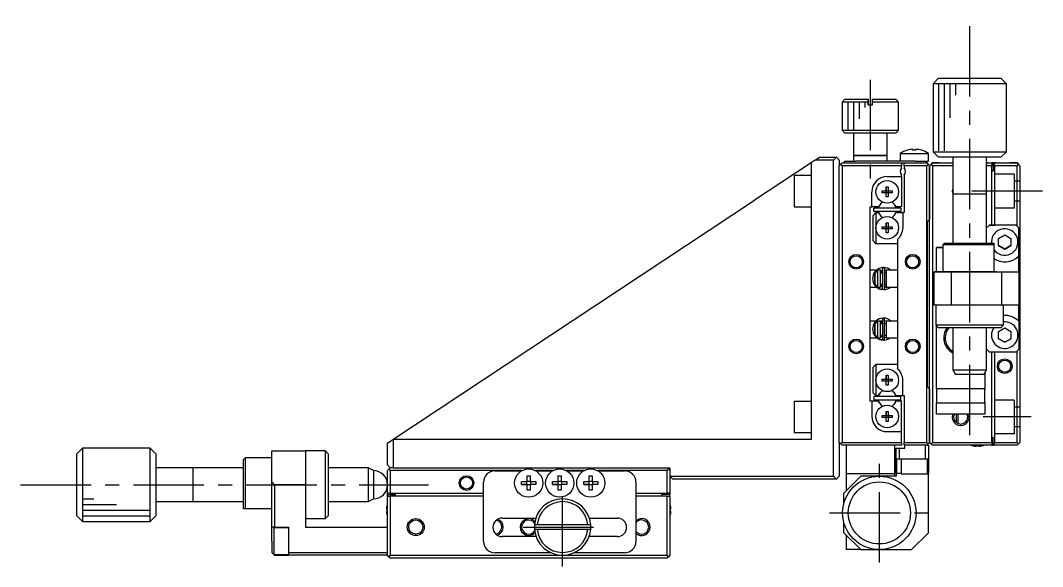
# Model space of a CAD drawing. Extents: x -323 to 349, y 90 to 610.
# Drawn here: x 24.9 to 205.9, y 322.7 to 419.5 of the extents above; entities that cross this region are included whole.
import ezdxf

# ---------------------------------------------------------------- set-up
doc = ezdxf.new("R2010")
doc.units = 0
doc.header["$LTSCALE"] = 10
doc.linetypes.add('CENTER', pattern=[2, 1.25, -0.25, 0.25, -0.25])
doc.linetypes.add('DASHED', pattern=[3.5, 2, -1.5])
doc.layers.get('0').update_dxf_attribs({"linetype": 'CONTINUOUS'})
doc.layers.add('CENTER', color=1, linetype='CENTER')

msp = doc.modelspace()

# ---------------------------------------------------------------- linework, layer by layer
at = {"color": 7, "linetype": 'CONTINUOUS'}
for p, q in [((187.456332, 409.235579), (186.456332, 408.235579)), ((187.456332, 409.235579), (198.456332, 409.235579)), ((187.456332, 409.235579), (192.906521, 409.235579)), ((192.906521, 409.235579), (198.456332, 409.235579)), ((199.456332, 408.235579), (198.456332, 409.235579)), ((199.456332, 408.235579), (186.456332, 408.235579)), ((186.456332, 408.235579), (186.456332, 396.235579)), ((199.456332, 396.235579), (199.456332, 408.235579)), ((170.856332, 405.535579), (170.356332, 405.035579)), ((170.856332, 405.535579), (174.956332, 405.535579)), ((174.956332, 405.535579), (174.956332, 405.035579)), ((174.956332, 405.035579), (174.956332, 405.535579)), ((175.756332, 405.535579), (179.856332, 405.535579)), ((175.756332, 405.035579), (175.756332, 405.535579)), ((180.356332, 405.035579), (179.856332, 405.535579)), ((174.956332, 405.035579), (170.356332, 405.035579)), ((170.356332, 405.035579), (170.356332, 400.035579)), ((174.956332, 404.535579), (174.956332, 405.035579)), ((174.956332, 405.035579), (174.956332, 404.535579)), ((174.956332, 404.535579), (175.756332, 404.535579)), ((180.356332, 405.035579), (175.756332, 405.035579)), ((175.756332, 404.535579), (175.756332, 405.035579)), ((180.356332, 400.035579), (180.356332, 405.035579)), ((170.356332, 400.035579), (180.356332, 400.035579)), ((170.356332, 400.035579), (170.856332, 399.535579)), ((179.856332, 399.535579), (180.356332, 400.035579)), ((179.856332, 399.535579), (170.856332, 399.535579)), ((172.356332, 399.535579), (172.356332, 395.535579)), ((178.356332, 395.535579), (178.356332, 399.535579)), ((181.897742, 396.49816), (181.894399, 396.505015)), ((182.896332, 396.49816), (182.896332, 396.670532)), ((183.416332, 396.49816), (182.896332, 396.49816)), ((183.416332, 396.670532), (183.416332, 396.49816)), ((184.418265, 396.505015), (184.414921, 396.49816)), ((165.600914, 394.735579), (164.856332, 394.242751)), ((165.600914, 394.735579), (166.356332, 395.235579)), ((168.856332, 394.735579), (165.600914, 394.735579)), ((166.356332, 395.235579), (169.356332, 395.235579)), ((169.356332, 395.235579), (168.856332, 394.735579)), ((168.856332, 338.735579), (168.856332, 394.735579)), ((169.856332, 394.735579), (169.356332, 395.235579)), ((169.856332, 394.735579), (169.856332, 393.735579)), ((178.356332, 395.535579), (172.356332, 395.535579)), ((172.356332, 395.535579), (178.356332, 395.535579)), ((172.356332, 395.535579), (172.356332, 394.535579)), ((178.356332, 394.535579), (178.356332, 395.535579)), ((180.656332, 395.927237), (185.656332, 395.927237)), ((180.656332, 395.927237), (180.656332, 394.535579)), ((185.656332, 394.535579), (185.656332, 395.927237)), ((186.456332, 396.235579), (193.0152, 396.235579)), ((186.456332, 396.235579), (187.456332, 395.235579)), ((193.006143, 395.235579), (187.456332, 395.235579)), ((189.956332, 395.235579), (189.956332, 388.735579)), ((198.456332, 395.235579), (193.006143, 395.235579)), ((193.0152, 396.235579), (199.456332, 396.235579)), ((195.956332, 388.735579), (195.956332, 395.235579)), ((198.456332, 395.235579), (199.456332, 396.235579)), ((164.856332, 394.242751), (154.856332, 387.623895)), ((164.856332, 394.242751), (164.856332, 345.235579)), ((170.106332, 393.985579), (169.856332, 393.735579)), ((169.856332, 344.735579), (169.856332, 393.735579)), ((170.106332, 393.985579), (170.356332, 394.235579)), ((170.356332, 393.735579), (170.106332, 393.985579)), ((170.356332, 394.235579), (180.856332, 394.235579)), ((180.856332, 393.735579), (170.356332, 393.735579)), ((170.356332, 393.735579), (170.356332, 344.735579)), ((170.806332, 394.235579), (170.806332, 394.535579)), ((170.806332, 394.535579), (172.806332, 394.535579)), ((182.081332, 394.535579), (172.806332, 394.535579)), ((180.856332, 394.235579), (181.356332, 394.235579)), ((180.856332, 394.235579), (180.856332, 393.735579)), ((180.856332, 393.335579), (180.856332, 393.735579)), ((181.356332, 393.735579), (181.356332, 394.235579)), ((181.356332, 394.235579), (185.356332, 394.235579)), ((185.356332, 393.735579), (181.356332, 393.735579)), ((181.356332, 393.735579), (181.356332, 393.397017)), ((183.306332, 394.535579), (182.081332, 394.535579)), ((183.306332, 394.535579), (185.306332, 394.535579)), ((185.306332, 394.535579), (185.306332, 394.235579)), ((185.306332, 394.535579), (185.656332, 394.535579)), ((185.356332, 394.235579), (185.606332, 393.985579)), ((185.606332, 393.985579), (185.356332, 393.735579)), ((185.356332, 344.735579), (185.356332, 393.735579)), ((185.856332, 393.735579), (185.606332, 393.985579)), ((186.106332, 393.985579), (185.856332, 393.735579)), ((186.106332, 393.985579), (185.856332, 393.735579)), ((185.856332, 393.735579), (185.856332, 384.235579)), ((185.856332, 384.235579), (185.856332, 393.735579)), ((186.106332, 393.985579), (186.356332, 394.235579)), ((186.356332, 394.235579), (186.106332, 393.985579)), ((186.356332, 393.735579), (186.106332, 393.985579)), ((186.356332, 394.235579), (189.956332, 394.235579)), ((187.556337, 394.235579), (186.356332, 394.235579)), ((189.956332, 393.735579), (186.356332, 393.735579)), ((186.356332, 393.735579), (186.356332, 344.735579)), ((195.956332, 394.235579), (196.856332, 394.235579)), ((196.156332, 394.235579), (195.956332, 394.235579)), ((195.956332, 394.235579), (196.156332, 394.235579)), ((195.956332, 394.235579), (196.856332, 394.235579)), ((196.856332, 393.735579), (195.956332, 393.735579)), ((196.856332, 394.235579), (196.856332, 393.735579)), ((196.856332, 394.235579), (197.106332, 394.235579)), ((197.106332, 394.235579), (196.856332, 394.235579)), ((196.856332, 383.235581), (196.856332, 393.735579)), ((196.856332, 392.835579), (197.106332, 392.835579)), ((196.856332, 392.835579), (197.106332, 392.835579)), ((197.106332, 394.235579), (197.356332, 394.235579)), ((197.356332, 394.235579), (197.106332, 394.235579)), ((197.106332, 394.235579), (197.106332, 392.835579)), ((197.356332, 394.235579), (201.356332, 394.235579)), ((197.356332, 393.735579), (197.356332, 394.235579)), ((197.556337, 394.235579), (197.356332, 394.235579)), ((197.556337, 394.235579), (197.356332, 394.235579)), ((197.556337, 394.235579), (197.356332, 394.235579)), ((201.356332, 393.735579), (197.356332, 393.735579)), ((197.356332, 393.735579), (197.356332, 383.235581)), ((201.356332, 394.235579), (200.156327, 394.235579)), ((201.356332, 394.235579), (201.606332, 393.985579)), ((201.606332, 393.985579), (201.356332, 394.235579)), ((201.606332, 393.985579), (201.356332, 393.735579)), ((201.356332, 383.035579), (201.356332, 393.735579)), ((201.506332, 394.085579), (201.856332, 393.735579)), ((201.856332, 393.735579), (201.506332, 394.085579)), ((201.606332, 393.985579), (201.856332, 393.735579)), ((201.856332, 393.735579), (201.606332, 393.985579)), ((201.856332, 393.735579), (201.856332, 344.735579)), ((161.856332, 391.985579), (161.856332, 389.235579)), ((164.856332, 391.985579), (161.856332, 391.985579)), ((178.356332, 391.835579), (180.856332, 391.835579)), ((180.856332, 391.835579), (180.856332, 392.135579)), ((180.856332, 391.835579), (180.856332, 386.435579)), ((181.356332, 392.074142), (181.356332, 385.435579)), ((161.856332, 389.235579), (161.856332, 386.485579)), ((177.46997, 388.955579), (177.46997, 389.315579)), ((177.46997, 389.315579), (178.176332, 389.315579)), ((178.176332, 390.021941), (178.536332, 390.021941)), ((178.176332, 389.315579), (178.176332, 390.021941)), ((178.176332, 390.021941), (178.176332, 389.315579)), ((178.186704, 389.305207), (178.176332, 389.315579)), ((178.186704, 389.305207), (178.52596, 389.305207)), ((178.186704, 388.965951), (178.186704, 389.305207)), ((178.52596, 389.305207), (178.536332, 389.315579)), ((178.52596, 389.305207), (178.52596, 388.965951)), ((178.536332, 390.021941), (178.536332, 389.315579)), ((178.536332, 389.315579), (179.242693, 389.315579)), ((179.242693, 389.315579), (179.242693, 388.955579)), ((90.814572, 345.235579), (154.856332, 387.623895)), ((175.606332, 386.435579), (175.606332, 389.085579)), ((178.176332, 388.955579), (177.46997, 388.955579)), ((178.186704, 388.965951), (178.176332, 388.955579)), ((178.176332, 388.249218), (178.176332, 388.955579)), ((178.176332, 388.249218), (178.176332, 388.955579)), ((178.536332, 388.249218), (178.176332, 388.249218)), ((178.52596, 388.965951), (178.186704, 388.965951)), ((178.52596, 388.965951), (178.536332, 388.955579)), ((178.536332, 388.955579), (178.536332, 388.249218)), ((179.242693, 388.955579), (178.536332, 388.955579)), ((190.718953, 388.735579), (189.956327, 388.735579)), ((189.956332, 388.740579), (189.956332, 388.735579)), ((189.956332, 388.735579), (189.956332, 388.730579)), ((189.956332, 388.735579), (189.956332, 380.035579)), ((192.956332, 388.735579), (190.718953, 388.735579)), ((195.193711, 388.735579), (192.956332, 388.735579)), ((195.956337, 388.735579), (195.193711, 388.735579)), ((195.956332, 388.735579), (195.956332, 388.740579)), ((195.956332, 388.730579), (195.956332, 388.735579)), ((195.956332, 380.035579), (195.956332, 388.735579)), ((161.856332, 386.485579), (164.856332, 386.485579)), ((175.356332, 386.435579), (175.606332, 386.435579)), ((175.356332, 384.235579), (175.356332, 386.435579)), ((176.81192, 386.435579), (175.606332, 386.435579)), ((175.956332, 385.635579), (175.956332, 386.235579)), ((180.756332, 386.235579), (175.956332, 386.235579)), ((180.756332, 385.635579), (175.956332, 385.635579)), ((176.981516, 386.729329), (176.81192, 386.435579)), ((179.900744, 386.435579), (179.731147, 386.729329)), ((180.856332, 386.435579), (179.900744, 386.435579)), ((180.756332, 386.235579), (180.756332, 385.635579)), ((175.356332, 352.035579), (175.356332, 384.235579)), ((175.856332, 384.935579), (176.356332, 385.435579)), ((175.856332, 380.435579), (175.856332, 384.935579)), ((176.356332, 385.435579), (176.356332, 382.735579)), ((176.356332, 385.435579), (176.81192, 385.435579)), ((176.81192, 385.435579), (176.981516, 385.141829)), ((179.731147, 385.141829), (179.900744, 385.435579)), ((179.900744, 385.435579), (181.106332, 385.435579)), ((181.106332, 385.435579), (181.106332, 382.735579)), ((181.356332, 385.435579), (181.106332, 385.435579)), ((185.506332, 383.885579), (185.856332, 384.235579)), ((185.506332, 354.585579), (185.506332, 383.885579)), ((185.856332, 354.235579), (185.856332, 384.235579)), ((176.356332, 382.735579), (176.356332, 379.935579)), ((177.46997, 382.555579), (177.46997, 382.915579)), ((177.46997, 382.915579), (178.176332, 382.915579)), ((178.176332, 382.555579), (177.46997, 382.555579)), ((178.176332, 383.621941), (178.536332, 383.621941)), ((178.176332, 382.915579), (178.176332, 383.621941)), ((178.176332, 383.621941), (178.176332, 382.915579)), ((178.186704, 382.905207), (178.176332, 382.915579)), ((178.186704, 382.565951), (178.176332, 382.555579)), ((178.176332, 381.849218), (178.176332, 382.555579)), ((178.176332, 381.849218), (178.176332, 382.555579)), ((178.186704, 382.905207), (178.52596, 382.905207)), ((178.186704, 382.565951), (178.186704, 382.905207)), ((178.52596, 382.565951), (178.186704, 382.565951)), ((178.52596, 382.905207), (178.536332, 382.915579)), ((178.52596, 382.905207), (178.52596, 382.565951)), ((178.52596, 382.565951), (178.536332, 382.555579)), ((178.536332, 383.621941), (178.536332, 382.915579)), ((178.536332, 382.915579), (179.242693, 382.915579)), ((178.536332, 382.555579), (178.536332, 381.849218)), ((179.242693, 382.555579), (178.536332, 382.555579)), ((179.242693, 382.915579), (179.242693, 382.555579)), ((195.956332, 382.735579), (196.456332, 383.235581)), ((196.456332, 383.235579), (195.956332, 382.735579)), ((196.456332, 383.235581), (197.456332, 383.235581)), ((201.156332, 383.235579), (196.456332, 383.235579)), ((201.156332, 383.235579), (197.456332, 383.235581)), ((201.656332, 382.735579), (201.156332, 383.235579)), ((201.156332, 383.235579), (201.656332, 382.735579)), ((201.656332, 377.688052), (201.656332, 382.735579)), ((176.356332, 379.935579), (175.856332, 380.435579)), ((178.536332, 381.849218), (178.176332, 381.849218)), ((180.156332, 380.656517), (180.156332, 357.814642)), ((198.056332, 380.870665), (199.156332, 381.50575)), ((198.056332, 379.600494), (198.056332, 380.870665)), ((199.156332, 381.50575), (200.256332, 380.870665)), ((200.256332, 380.870665), (200.256332, 379.600494)), ((180.156332, 379.935579), (176.356332, 379.935579)), ((187.056332, 379.235579), (188.206332, 379.235579)), ((187.056332, 374.935579), (187.056332, 379.235579)), ((188.206332, 379.235579), (187.056332, 379.235579)), ((188.506332, 380.035579), (188.206332, 379.735579)), ((197.206332, 379.735579), (188.206332, 379.735579)), ((188.206332, 379.735579), (188.206332, 374.935579)), ((188.506332, 380.035579), (197.206332, 380.035579)), ((188.506332, 380.035579), (189.956332, 380.035579)), ((195.956332, 380.035579), (197.206332, 380.035579)), ((197.206332, 380.035579), (197.206332, 379.735579)), ((197.206332, 379.735579), (197.206332, 374.935579)), ((199.156332, 378.965409), (198.056332, 379.600494)), ((198.056332, 379.600494), (199.156332, 378.965409)), ((200.256332, 379.600494), (199.156332, 378.965409)), ((199.156332, 378.965409), (200.256332, 379.600494)), ((201.656332, 377.688052), (201.587153, 377.717424)), ((201.587153, 377.717424), (201.656332, 377.688052)), ((201.656332, 374.935579), (201.656332, 377.688052)), ((176.450207, 375.235579), (175.356332, 375.235579)), ((176.156332, 374.652094), (176.656332, 375.181263)), ((176.451044, 375.235579), (176.450939, 375.235579)), ((176.451393, 375.235579), (176.45129, 375.235579)), ((176.656332, 375.235579), (176.656332, 375.181263)), ((177.156332, 375.235579), (176.656332, 375.235579)), ((176.656332, 375.181263), (176.656332, 372.289896)), ((176.937608, 375.535591), (176.884697, 375.512005)), ((176.931765, 375.532234), (176.928504, 375.531668)), ((176.989834, 375.556469), (176.937168, 375.536442)), ((177.156152, 375.194179), (177.50418, 375.281625)), ((177.156318, 375.187328), (177.166103, 375.188954)), ((177.156332, 372.235579), (177.156332, 375.235579)), ((177.504181, 374.735579), (177.156332, 374.735579)), ((177.166103, 375.188954), (177.180824, 375.190761)), ((177.180824, 375.190761), (177.195622, 375.191813)), ((177.195622, 375.191813), (177.210457, 375.192108)), ((177.210457, 375.192108), (177.225291, 375.191645)), ((177.225291, 375.191645), (177.240083, 375.190424)), ((177.240083, 375.190424), (177.254795, 375.188449)), ((177.254795, 375.188449), (177.269388, 375.185725)), ((177.269388, 375.185725), (177.283823, 375.182261)), ((177.283823, 375.182261), (177.298063, 375.178067)), ((177.298063, 375.178067), (177.31207, 375.173155)), ((177.31207, 375.173155), (177.325808, 375.167538)), ((177.325808, 375.167538), (177.339242, 375.161234)), ((177.339242, 375.161234), (177.352338, 375.154259)), ((177.352338, 375.154259), (177.365063, 375.146635)), ((177.356332, 374.735579), (177.356332, 375.152329)), ((177.365063, 375.146635), (177.377386, 375.138382)), ((177.377386, 375.138382), (177.389277, 375.129523)), ((177.389277, 375.129523), (177.400706, 375.120082)), ((177.400706, 375.120082), (177.411648, 375.110084)), ((177.411648, 375.110084), (177.422076, 375.099557)), ((177.422076, 375.099557), (177.431966, 375.088528)), ((177.431966, 375.088528), (177.441295, 375.077026)), ((177.441295, 375.077026), (177.450043, 375.065079)), ((177.450043, 375.065079), (177.45819, 375.05272)), ((177.45819, 375.05272), (177.465718, 375.039977)), ((177.465718, 375.039977), (177.47261, 375.026884)), ((177.47261, 375.026884), (177.478852, 375.013472)), ((177.478852, 375.013472), (177.484431, 374.999775)), ((177.484431, 374.999775), (177.489334, 374.985824)), ((177.489334, 374.985824), (177.493552, 374.971654)), ((177.493552, 374.971654), (177.497076, 374.957299)), ((177.497076, 374.957299), (177.499897, 374.942792)), ((177.499897, 374.942792), (177.502012, 374.928167)), ((177.502012, 374.928167), (177.503415, 374.91346)), ((177.503415, 374.91346), (177.504105, 374.898705)), ((177.504105, 374.898705), (177.504181, 374.892015)), ((177.504181, 375.493626), (177.504181, 371.993626)), ((177.682242, 375.692399), (177.581618, 375.688773)), ((177.904181, 371.993626), (177.904181, 375.493626)), ((178.156332, 374.735579), (177.904181, 374.735579)), ((177.904184, 375.281307), (178.156445, 375.227001)), ((178.156332, 375.235579), (178.156332, 374.735579)), ((178.156332, 375.235579), (178.156332, 372.235579)), ((180.156332, 375.235579), (178.156332, 375.235579)), ((178.156332, 374.735579), (178.156332, 372.735579)), ((178.156332, 374.735579), (178.156332, 372.735579)), ((186.656332, 369.035579), (186.656332, 374.935579)), ((186.656332, 374.935579), (189.656332, 374.935579)), ((188.206332, 374.935579), (186.656332, 374.935579)), ((197.206332, 374.935579), (188.206332, 374.935579)), ((189.656332, 374.935579), (189.656332, 369.035579)), ((189.656332, 374.935579), (198.656332, 374.935579)), ((197.206332, 374.935579), (201.656332, 374.935579)), ((197.706332, 374.935579), (197.206332, 374.935579)), ((197.706332, 374.935579), (197.206332, 374.935579)), ((198.656332, 369.035579), (198.656332, 374.935579)), ((198.656332, 374.935579), (201.656332, 374.935579)), ((201.656332, 374.935579), (201.656332, 369.035579)), ((176.156332, 372.819064), (176.156332, 374.652094)), ((176.156332, 374.652094), (176.156332, 372.819064)), ((175.356332, 372.235579), (176.469672, 372.235579)), ((176.656332, 372.289896), (176.156332, 372.819064)), ((176.656332, 372.289896), (176.656332, 372.235579)), ((176.656332, 372.235579), (177.156332, 372.235579)), ((176.928295, 371.955617), (176.997973, 372.183905)), ((176.933834, 371.966642), (176.933627, 371.961246)), ((176.933627, 371.961246), (176.933928, 371.95692)), ((176.934547, 371.973076), (176.933834, 371.966642)), ((176.933928, 371.95692), (176.934392, 371.954704)), ((176.934392, 371.954704), (176.937167, 371.95081)), ((176.935761, 371.980507), (176.934547, 371.973076)), ((176.937469, 371.988891), (176.935761, 371.980507)), ((176.937168, 371.95081), (176.967558, 371.938656)), ((176.939662, 371.998174), (176.937469, 371.988891)), ((176.942324, 372.008301), (176.939662, 371.998174)), ((176.945439, 372.019208), (176.942324, 372.008301)), ((176.94899, 372.030827), (176.945439, 372.019208)), ((176.952952, 372.043088), (176.94899, 372.030827)), ((176.957303, 372.055915), (176.952952, 372.043088)), ((176.962015, 372.069228), (176.957303, 372.055915)), ((176.967058, 372.082945), (176.962015, 372.069228)), ((176.972403, 372.096982), (176.967058, 372.082945)), ((176.967558, 371.938656), (177.000219, 371.927402)), ((176.978016, 372.111251), (176.972403, 372.096982)), ((176.983862, 372.125666), (176.978016, 372.111251)), ((176.989905, 372.140136), (176.983862, 372.125666)), ((176.989163, 371.930545), (177.676858, 371.794945)), ((176.996108, 372.154572), (176.989905, 372.140136)), ((177.002433, 372.168886), (176.996108, 372.154572)), ((176.997973, 372.183905), (177.023417, 372.235605)), ((177.000219, 371.927402), (177.033391, 371.917797)), ((177.00884, 372.182989), (177.002433, 372.168886)), ((177.01529, 372.196794), (177.00884, 372.182989)), ((177.021744, 372.210215), (177.01529, 372.196794)), ((177.02816, 372.22317), (177.021744, 372.210215)), ((177.034501, 372.235579), (177.02816, 372.22317)), ((177.033391, 371.917797), (177.066993, 371.909863)), ((177.066993, 371.909863), (177.10094, 371.903619)), ((177.10094, 371.903619), (177.135151, 371.89908)), ((177.135151, 371.89908), (177.169541, 371.896257)), ((177.159846, 372.299298), (177.156319, 372.299924)), ((177.156332, 372.735579), (177.504181, 372.735579)), ((177.174536, 372.297169), (177.159846, 372.299298)), ((177.169541, 371.896257), (177.204026, 371.895155)), ((177.189313, 372.295794), (177.174536, 372.297169)), ((177.204139, 372.295176), (177.189313, 372.295794)), ((177.204026, 371.895155), (177.238523, 371.895778)), ((177.218974, 372.295317), (177.204139, 372.295176)), ((177.23378, 372.296214), (177.218974, 372.295317)), ((177.248516, 372.297866), (177.23378, 372.296214)), ((177.238523, 371.895778), (177.272946, 371.898124)), ((177.263144, 372.300266), (177.248516, 372.297866)), ((177.277626, 372.303408), (177.263144, 372.300266)), ((177.272946, 371.898124), (177.307212, 371.902187)), ((177.291925, 372.30728), (177.277626, 372.303408)), ((177.306005, 372.311872), (177.291925, 372.30728)), ((177.319828, 372.317169), (177.306005, 372.311872)), ((177.307212, 371.902187), (177.341236, 371.907958)), ((177.333362, 372.323156), (177.319828, 372.317169)), ((177.346571, 372.329817), (177.333362, 372.323156)), ((177.341236, 371.907958), (177.374937, 371.915421)), ((177.359425, 372.337131), (177.346571, 372.329817)), ((177.356332, 372.335361), (177.356332, 372.735579)), ((177.371891, 372.345078), (177.359425, 372.337131)), ((177.38394, 372.353638), (177.371891, 372.345078)), ((177.374937, 371.915421), (177.408231, 371.92456)), ((177.395543, 372.362786), (177.38394, 372.353638)), ((177.406673, 372.372498), (177.395543, 372.362786)), ((177.417306, 372.382748), (177.406673, 372.372498)), ((177.408231, 371.92456), (177.441036, 371.935352)), ((177.427415, 372.393511), (177.417306, 372.382748)), ((177.436979, 372.404759), (177.427415, 372.393511)), ((177.445975, 372.416463), (177.436979, 372.404759)), ((177.441036, 371.935352), (177.473273, 371.947771)), ((177.454385, 372.428594), (177.445975, 372.416463)), ((177.462188, 372.441122), (177.454385, 372.428594)), ((177.469369, 372.454016), (177.462188, 372.441122)), ((177.475911, 372.467246), (177.469369, 372.454016)), ((177.473273, 371.947771), (177.504863, 371.961788)), ((177.481801, 372.48078), (177.475911, 372.467246)), ((177.487024, 372.494584), (177.481801, 372.48078)), ((177.491571, 372.508627), (177.487024, 372.494584)), ((177.495431, 372.522876), (177.491571, 372.508627)), ((177.498595, 372.537296), (177.495431, 372.522876)), ((177.501057, 372.551854), (177.498595, 372.537296)), ((177.502811, 372.566516), (177.501057, 372.551854)), ((177.503853, 372.581248), (177.502811, 372.566516)), ((177.504181, 372.595237), (177.503853, 372.581248)), ((177.504863, 371.961788), (177.506621, 371.962624)), ((177.904181, 372.735579), (178.156332, 372.735579)), ((178.156466, 372.260393), (177.904208, 372.205645)), ((178.156332, 372.735579), (178.156332, 372.235579)), ((178.156332, 372.235579), (180.156332, 372.235579)), ((189.656332, 369.035579), (186.656332, 369.035579)), ((186.956332, 369.035579), (186.956332, 365.535579)), ((198.656332, 369.035579), (189.656332, 369.035579)), ((201.656332, 369.035579), (198.656332, 369.035579)), ((198.956332, 365.535579), (198.956332, 369.035579)), ((201.656332, 366.283107), (201.656332, 369.035579)), ((176.373693, 366.235579), (175.356332, 366.235579)), ((176.156332, 365.652094), (176.656332, 366.181263)), ((176.156332, 363.819064), (176.156332, 365.652094)), ((176.156332, 365.652094), (176.156332, 363.819064)), ((176.656332, 366.235579), (176.656332, 366.181263)), ((177.156332, 366.235579), (176.656332, 366.235579)), ((176.656332, 366.181263), (176.656332, 363.289896)), ((176.926869, 366.593633), (176.873958, 366.570047)), ((176.921026, 366.590277), (176.917765, 366.589711)), ((176.979095, 366.614511), (176.926428, 366.594485)), ((177.103506, 366.235693), (177.151386, 366.254465)), ((177.107456, 366.235658), (177.156086, 366.247103)), ((177.151386, 366.254465), (177.49344, 366.339668)), ((177.156086, 366.247103), (177.170085, 366.248803)), ((177.156332, 363.235579), (177.156332, 366.235579)), ((177.288836, 366.235579), (177.156332, 366.235579)), ((177.493442, 365.735579), (177.156332, 365.735579)), ((177.170085, 366.248803), (177.184883, 366.249856)), ((177.184883, 366.249856), (177.199718, 366.250151)), ((177.199718, 366.250151), (177.214552, 366.249687)), ((177.214552, 366.249687), (177.229344, 366.248466)), ((177.229344, 366.248466), (177.244056, 366.246491)), ((177.244056, 366.246491), (177.258649, 366.243768)), ((177.258649, 366.243768), (177.273084, 366.240304)), ((177.273084, 366.240304), (177.287324, 366.23611)), ((177.287324, 366.23611), (177.301331, 366.231197)), ((177.301331, 366.231197), (177.315068, 366.225581)), ((177.315068, 366.225581), (177.328502, 366.219276)), ((177.328502, 366.219276), (177.341598, 366.212302)), ((177.341598, 366.212302), (177.354324, 366.204678)), ((177.354324, 366.204678), (177.366647, 366.196425)), ((177.356332, 365.735579), (177.356332, 366.203405)), ((177.366647, 366.196425), (177.378537, 366.187565)), ((177.378537, 366.187565), (177.389967, 366.178124)), ((177.389967, 366.178124), (177.400909, 366.168127)), ((177.400909, 366.168127), (177.411337, 366.1576)), ((177.411337, 366.1576), (177.421227, 366.146571)), ((177.421227, 366.146571), (177.430556, 366.135068)), ((177.430556, 366.135068), (177.439304, 366.123122)), ((177.439304, 366.123122), (177.447451, 366.110762)), ((177.447451, 366.110762), (177.454979, 366.09802)), ((177.454979, 366.09802), (177.461871, 366.084927)), ((177.461871, 366.084927), (177.468113, 366.071515)), ((177.468113, 366.071515), (177.473692, 366.057817)), ((177.473692, 366.057817), (177.478595, 366.043867)), ((177.478595, 366.043867), (177.482813, 366.029697)), ((177.482813, 366.029697), (177.486336, 366.015341)), ((177.486336, 366.015341), (177.489158, 366.000834)), ((177.489158, 366.000834), (177.491273, 365.98621)), ((177.491273, 365.98621), (177.492676, 365.971503)), ((177.492676, 365.971503), (177.493365, 365.956747)), ((177.493365, 365.956747), (177.493442, 365.950057)), ((177.493442, 366.551668), (177.493442, 363.051668)), ((177.671503, 366.750442), (177.570878, 366.746815)), ((177.893442, 363.051668), (177.893442, 366.551668)), ((178.156332, 365.735579), (177.893442, 365.735579)), ((177.893445, 366.339349), (178.189268, 366.271116)), ((178.156332, 366.235579), (178.156332, 363.235579)), ((178.156332, 366.235579), (178.156332, 365.735579)), ((180.156332, 366.235579), (178.156332, 366.235579)), ((178.156332, 365.735579), (178.156332, 363.735579)), ((178.156332, 365.735579), (178.156332, 363.735579)), ((178.189268, 366.271116), (178.284153, 366.235715)), ((201.587153, 366.253735), (201.656332, 366.283107)), ((201.656332, 366.283107), (201.656332, 361.235579)), ((176.656332, 363.289896), (176.156332, 363.819064)), ((186.956332, 365.535579), (198.956332, 365.535579)), ((186.956332, 365.535579), (187.456332, 365.035579)), ((187.056332, 354.235579), (187.056332, 365.435579)), ((198.456332, 365.035579), (187.456332, 365.035579)), ((189.956332, 365.035579), (189.956332, 357.601605)), ((195.956332, 357.601605), (195.956332, 365.035579)), ((198.056332, 364.370665), (199.156332, 365.00575)), ((198.056332, 363.100494), (198.056332, 364.370665)), ((198.456332, 365.035579), (198.956332, 365.535579)), ((199.156332, 365.00575), (200.256332, 364.370665)), ((200.256332, 364.370665), (200.256332, 363.100494)), ((175.356332, 363.235579), (176.533468, 363.235579)), ((176.533512, 363.235579), (176.533723, 363.235579)), ((176.534626, 363.235579), (176.534914, 363.235579)), ((176.656332, 363.289896), (176.656332, 363.235579)), ((176.656332, 363.235579), (177.156332, 363.235579)), ((176.917557, 363.013663), (176.98434, 363.235583)), ((176.923065, 363.024286), (176.922891, 363.019046)), ((176.922891, 363.019046), (176.923207, 363.014842)), ((176.923727, 363.030528), (176.923065, 363.024286)), ((176.923207, 363.014842), (176.923653, 363.012747)), ((176.923653, 363.012747), (176.926428, 363.008852)), ((176.924873, 363.037736), (176.923727, 363.030528)), ((176.926497, 363.045868), (176.924873, 363.037736)), ((176.926428, 363.008852), (176.956819, 362.996698)), ((176.928589, 363.054874), (176.926497, 363.045868)), ((176.931136, 363.064701), (176.928589, 363.054874)), ((176.934124, 363.075291), (176.931136, 363.064701)), ((176.937534, 363.08658), (176.934124, 363.075291)), ((176.941346, 363.098501), (176.937534, 363.08658)), ((176.945538, 363.110984), (176.941346, 363.098501)), ((176.950084, 363.123953), (176.945538, 363.110984)), ((176.954957, 363.137333), (176.950084, 363.123953)), ((176.960129, 363.151042), (176.954957, 363.137333)), ((176.956819, 362.996698), (176.98948, 362.985445)), ((176.965569, 363.164999), (176.960129, 363.151042)), ((176.971244, 363.179122), (176.965569, 363.164999)), ((176.97712, 363.193326), (176.971244, 363.179122)), ((176.983163, 363.207527), (176.97712, 363.193326)), ((176.978424, 362.988587), (177.666118, 362.852988)), ((176.989336, 363.221639), (176.983163, 363.207527)), ((176.995603, 363.235579), (176.989336, 363.221639)), ((176.98948, 362.985445), (177.022652, 362.97584)), ((177.022652, 362.97584), (177.056254, 362.967905)), ((177.056254, 362.967905), (177.090201, 362.961662)), ((177.090201, 362.961662), (177.124412, 362.957123)), ((177.124412, 362.957123), (177.158802, 362.954299)), ((177.163797, 363.355212), (177.156319, 363.3562)), ((177.156332, 363.735579), (177.493442, 363.735579)), ((177.158802, 362.954299), (177.193287, 362.953198)), ((177.178574, 363.353837), (177.163797, 363.355212)), ((177.1934, 363.353219), (177.178574, 363.353837)), ((177.193287, 362.953198), (177.227784, 362.953821)), ((177.208235, 363.353359), (177.1934, 363.353219)), ((177.22304, 363.354257), (177.208235, 363.353359)), ((177.237776, 363.355909), (177.22304, 363.354257)), ((177.227784, 362.953821), (177.262207, 362.956167)), ((177.252405, 363.358309), (177.237776, 363.355909)), ((177.266887, 363.36145), (177.252405, 363.358309)), ((177.262207, 362.956167), (177.296472, 362.96023)), ((177.281186, 363.365323), (177.266887, 363.36145)), ((177.295265, 363.369914), (177.281186, 363.365323)), ((177.309089, 363.375212), (177.295265, 363.369914)), ((177.296472, 362.96023), (177.330497, 362.966)), ((177.322622, 363.381199), (177.309089, 363.375212)), ((177.335832, 363.387859), (177.322622, 363.381199)), ((177.330497, 362.966), (177.364197, 362.973463)), ((177.348685, 363.395173), (177.335832, 363.387859)), ((177.361151, 363.403121), (177.348685, 363.395173)), ((177.356332, 363.400002), (177.356332, 363.735579)), ((177.3732, 363.41168), (177.361151, 363.403121)), ((177.364197, 362.973463), (177.397491, 362.982602)), ((177.384804, 363.420828), (177.3732, 363.41168)), ((177.395934, 363.43054), (177.384804, 363.420828)), ((177.406566, 363.440791), (177.395934, 363.43054)), ((177.397491, 362.982602), (177.430297, 362.993394)), ((177.416676, 363.451554), (177.406566, 363.440791)), ((177.42624, 363.462801), (177.416676, 363.451554)), ((177.435236, 363.474505), (177.42624, 363.462801)), ((177.430297, 362.993394), (177.462534, 363.005813)), ((177.443646, 363.486636), (177.435236, 363.474505)), ((177.451449, 363.499164), (177.443646, 363.486636)), ((177.45863, 363.512059), (177.451449, 363.499164)), ((177.465172, 363.525289), (177.45863, 363.512059)), ((177.462534, 363.005813), (177.494124, 363.01983)), ((177.471062, 363.538822), (177.465172, 363.525289)), ((177.476285, 363.552627), (177.471062, 363.538822)), ((177.480832, 363.56667), (177.476285, 363.552627)), ((177.484692, 363.580918), (177.480832, 363.56667)), ((177.487856, 363.595339), (177.484692, 363.580918)), ((177.490318, 363.609897), (177.487856, 363.595339)), ((177.492072, 363.624559), (177.490318, 363.609897)), ((177.493114, 363.63929), (177.492072, 363.624559)), ((177.493442, 363.653279), (177.493114, 363.63929)), ((177.494124, 363.01983), (177.495882, 363.020666)), ((177.893442, 363.735579), (178.156332, 363.735579)), ((178.156484, 363.321766), (177.893469, 363.263687)), ((178.156332, 363.735579), (178.156332, 363.235579)), ((178.156332, 363.235579), (180.156332, 363.235579)), ((199.156332, 362.465409), (198.056332, 363.100494)), ((198.056332, 363.100494), (199.156332, 362.465409)), ((200.256332, 363.100494), (199.156332, 362.465409)), ((199.156332, 362.465409), (200.256332, 363.100494)), ((195.956332, 361.235579), (196.456332, 360.735579)), ((201.156332, 360.735579), (196.456332, 360.735579)), ((196.856332, 344.735579), (196.856332, 360.735579)), ((197.356332, 360.735579), (197.356332, 344.735579)), ((201.156332, 360.735579), (201.656332, 361.235579)), ((201.356332, 344.735579), (201.356332, 360.935579)), ((175.856332, 358.035579), (176.356332, 358.535579)), ((176.356332, 358.535579), (176.356332, 355.735579)), ((180.156332, 358.535579), (176.356332, 358.535579)), ((175.856332, 353.535579), (175.856332, 358.035579)), ((178.176332, 356.621941), (178.536332, 356.621941)), ((178.176332, 355.915579), (178.176332, 356.621941)), ((178.176332, 356.621941), (178.176332, 355.915579)), ((178.536332, 356.621941), (178.536332, 355.915579)), ((189.956332, 357.601605), (192.983502, 357.601605)), ((189.956332, 357.601605), (190.206332, 357.168592)), ((190.206332, 357.168592), (190.456332, 356.735579)), ((192.978973, 356.735579), (190.456332, 356.735579)), ((195.456332, 356.735579), (192.978973, 356.735579)), ((192.983502, 357.601605), (195.956332, 357.601605)), ((195.456332, 356.735579), (195.706332, 357.168592)), ((195.656332, 357.081989), (195.656332, 354.235579)), ((195.706332, 357.168592), (195.956332, 357.601605)), ((176.356332, 355.735579), (176.356332, 353.035579)), ((177.46997, 355.555579), (177.46997, 355.915579)), ((177.46997, 355.915579), (178.176332, 355.915579)), ((178.176332, 355.555579), (177.46997, 355.555579)), ((178.186704, 355.905207), (178.176332, 355.915579)), ((178.186704, 355.565951), (178.176332, 355.555579)), ((178.176332, 354.849218), (178.176332, 355.555579)), ((178.176332, 354.849218), (178.176332, 355.555579)), ((178.536332, 354.849218), (178.176332, 354.849218)), ((178.186704, 355.905207), (178.52596, 355.905207)), ((178.186704, 355.565951), (178.186704, 355.905207)), ((178.52596, 355.565951), (178.186704, 355.565951)), ((178.52596, 355.905207), (178.536332, 355.915579)), ((178.52596, 355.905207), (178.52596, 355.565951)), ((178.52596, 355.565951), (178.536332, 355.555579)), ((178.536332, 355.915579), (179.242693, 355.915579)), ((178.536332, 355.555579), (178.536332, 354.849218)), ((179.242693, 355.555579), (178.536332, 355.555579)), ((179.242693, 355.915579), (179.242693, 355.555579)), ((181.106332, 353.035579), (181.106332, 355.735579)), ((176.356332, 353.035579), (175.856332, 353.535579)), ((176.356332, 353.035579), (176.81192, 353.035579)), ((176.81192, 353.035579), (176.981516, 353.329329)), ((179.731147, 353.329329), (179.900744, 353.035579)), ((179.900744, 353.035579), (181.106332, 353.035579)), ((181.106332, 353.035579), (181.356332, 353.035579)), ((181.356332, 353.035579), (181.356332, 344.735579)), ((185.856332, 354.235579), (185.506332, 354.585579)), ((185.856332, 354.235579), (185.856332, 344.735579)), ((185.856332, 344.735579), (185.856332, 354.235579)), ((195.656332, 354.235579), (187.056332, 354.235579)), ((187.056332, 354.235579), (187.056332, 351.735579)), ((192.956332, 354.235579), (187.056332, 354.235579)), ((195.656332, 354.235579), (192.956332, 354.235579)), ((195.656332, 351.735579), (195.656332, 354.235579)), ((161.856332, 351.985579), (161.856332, 349.235579)), ((164.856332, 351.985579), (161.856332, 351.985579)), ((175.606332, 352.035579), (175.356332, 352.035579)), ((175.606332, 352.035579), (175.606332, 349.385579)), ((176.81192, 352.035579), (175.606332, 352.035579)), ((175.956332, 352.835579), (175.956332, 352.235579)), ((180.756332, 352.835579), (175.956332, 352.835579)), ((180.756332, 352.235579), (175.956332, 352.235579)), ((176.981516, 351.741829), (176.81192, 352.035579)), ((179.900744, 352.035579), (179.731147, 351.741829)), ((180.856332, 352.035579), (179.900744, 352.035579)), ((180.756332, 352.235579), (180.756332, 352.835579)), ((180.856332, 346.635579), (180.856332, 352.035579)), ((187.056332, 351.735579), (195.656332, 351.735579)), ((187.056332, 349.735579), (187.056332, 351.735579)), ((195.656332, 351.735579), (195.656332, 349.735579)), ((177.46997, 349.155579), (177.46997, 349.515579)), ((177.46997, 349.515579), (178.176332, 349.515579)), ((178.176332, 350.221941), (178.536332, 350.221941)), ((178.176332, 349.515579), (178.176332, 350.221941)), ((178.176332, 350.221941), (178.176332, 349.515579)), ((178.186704, 349.505207), (178.176332, 349.515579)), ((178.186704, 349.505207), (178.52596, 349.505207)), ((178.186704, 349.165951), (178.186704, 349.505207)), ((178.52596, 349.505207), (178.536332, 349.515579)), ((178.52596, 349.505207), (178.52596, 349.165951)), ((178.536332, 350.221941), (178.536332, 349.515579)), ((178.536332, 349.515579), (179.242693, 349.515579)), ((179.242693, 349.515579), (179.242693, 349.155579)), ((195.656332, 349.735579), (187.056332, 349.735579)), ((190.606332, 349.235579), (190.606332, 349.735579)), ((190.856332, 349.735579), (190.856332, 349.235579)), ((161.856332, 349.235579), (161.856332, 346.485579)), ((178.176332, 349.155579), (177.46997, 349.155579)), ((178.186704, 349.165951), (178.176332, 349.155579)), ((178.176332, 348.449218), (178.176332, 349.155579)), ((178.176332, 348.449218), (178.176332, 349.155579)), ((178.536332, 348.449218), (178.176332, 348.449218)), ((178.52596, 349.165951), (178.186704, 349.165951)), ((178.52596, 349.165951), (178.536332, 349.155579)), ((178.536332, 349.155579), (178.536332, 348.449218)), ((179.242693, 349.155579), (178.536332, 349.155579)), ((190.606332, 348.235579), (190.606332, 349.235579)), ((190.856332, 349.235579), (190.856332, 348.089935)), ((161.856332, 346.485579), (164.856332, 346.485579)), ((178.356332, 346.635579), (180.856332, 346.635579)), ((180.856332, 344.735579), (180.856332, 346.635579)), ((89.856332, 344.601334), (90.814572, 345.235579)), ((89.856332, 340.735579), (89.856332, 344.601334)), ((90.814572, 345.235579), (90.856332, 345.235579)), ((90.856332, 345.235579), (90.856332, 340.235579)), ((93.606332, 345.235579), (90.856332, 345.235579)), ((96.106332, 345.235579), (93.606332, 345.235579)), ((133.606332, 345.235579), (96.106332, 345.235579)), ((136.106332, 345.235579), (133.606332, 345.235579)), ((164.856332, 345.235579), (136.106332, 345.235579)), ((169.856332, 344.735579), (169.856332, 338.735579)), ((170.106332, 344.485579), (169.856332, 344.735579)), ((170.106332, 344.485579), (170.356332, 344.735579)), ((170.356332, 344.235579), (170.106332, 344.485579)), ((170.356332, 344.735579), (180.856332, 344.735579)), ((180.856332, 344.235579), (170.356332, 344.235579)), ((171.056332, 344.235579), (171.056332, 339.235579)), ((179.656332, 344.235579), (179.656332, 339.235579)), ((180.856332, 344.735579), (180.856332, 344.235579)), ((181.356332, 344.735579), (185.356332, 344.735579)), ((181.356332, 344.235579), (181.356332, 344.735579)), ((185.356332, 344.235579), (181.356332, 344.235579)), ((181.456332, 343.735579), (181.456332, 344.235579)), ((185.156332, 341.735579), (185.156332, 344.235579)), ((185.356332, 344.735579), (185.606332, 344.485579)), ((185.606332, 344.485579), (185.356332, 344.235579)), ((185.356332, 344.235579), (185.656332, 344.235579)), ((185.606332, 344.485579), (185.856332, 344.735579)), ((185.656332, 344.235579), (185.656332, 341.735579)), ((185.856332, 344.735579), (186.106332, 344.485579)), ((186.106332, 344.485579), (186.356332, 344.735579)), ((186.356332, 344.235579), (186.106332, 344.485579)), ((186.356332, 344.735579), (196.856332, 344.735579)), ((196.856332, 344.235579), (186.356332, 344.235579)), ((193.467716, 344.161435), (193.46997, 344.166058)), ((194.176332, 344.166058), (194.536332, 344.166058)), ((194.176332, 344.04572), (194.176332, 344.166058)), ((194.536332, 344.166058), (194.536332, 344.04572)), ((195.242693, 344.166058), (195.244948, 344.161435)), ((196.856332, 345.635579), (197.106332, 345.635579)), ((196.856332, 344.735579), (196.856332, 344.235579)), ((196.856332, 344.235579), (197.106332, 344.235579)), ((197.106332, 344.235579), (197.106332, 345.635579)), ((197.356332, 344.235579), (197.106332, 344.235579)), ((197.356332, 344.735579), (201.356332, 344.735579)), ((197.356332, 344.235579), (197.356332, 344.735579)), ((201.356332, 344.235579), (197.356332, 344.235579)), ((201.356332, 344.735579), (201.606332, 344.485579)), ((201.606332, 344.485579), (201.356332, 344.235579)), ((201.856332, 344.735579), (201.606332, 344.485579)), ((35.856332, 343.735579), (34.856332, 342.735579)), ((34.856332, 337.285391), (34.856332, 342.735579)), ((35.856332, 343.735579), (35.856332, 337.294447)), ((47.856332, 343.735579), (35.856332, 343.735579)), ((47.856332, 330.735579), (47.856332, 343.735579)), ((48.856332, 342.735579), (47.856332, 343.735579)), ((48.856332, 342.735579), (48.856332, 331.735579)), ((69.356332, 343.235579), (75.356332, 343.235579)), ((69.356332, 337.735579), (69.356332, 343.235579)), ((75.356332, 343.235579), (75.356332, 337.235577)), ((78.856332, 343.235579), (75.356332, 343.235579)), ((78.856332, 337.235579), (78.856332, 343.235579)), ((79.356332, 342.735579), (78.856332, 343.235579)), ((79.356332, 342.735579), (79.356332, 337.235579)), ((179.956332, 341.735579), (179.956332, 343.735579)), ((179.956332, 343.735579), (180.456332, 343.735579)), ((180.456332, 343.735579), (180.456332, 341.735579)), ((180.456332, 343.735579), (181.456332, 343.735579)), ((64.656332, 341.985579), (64.356332, 341.685579)), ((64.356332, 332.985579), (64.356332, 341.685579)), ((64.656332, 341.985579), (64.656332, 332.985579)), ((69.356332, 341.985579), (64.656332, 341.985579)), ((89.856332, 340.735579), (90.356332, 340.235579)), ((180.456332, 341.735579), (179.956332, 341.735579)), ((179.956332, 339.235579), (179.956332, 341.735579)), ((179.996595, 341.735579), (179.996595, 339.235579)), ((185.156332, 341.735579), (180.456332, 341.735579)), ((180.806332, 341.735579), (180.806332, 339.135579)), ((185.656332, 341.735579), (185.156332, 341.735579)), ((185.506332, 339.135579), (185.506332, 341.735579)), ((185.587153, 339.235579), (185.587153, 341.735579)), ((185.656332, 341.735579), (185.656332, 339.235579)), ((55.356332, 340.235579), (48.856332, 340.235579)), ((55.356332, 340.235579), (55.351332, 340.235579)), ((55.356332, 340.235584), (55.356332, 337.235579)), ((55.361332, 340.235579), (55.356332, 340.235579)), ((64.356332, 340.235579), (55.356332, 340.235579)), ((86.490306, 340.235579), (79.356332, 340.235579)), ((86.490306, 334.235579), (86.490306, 340.235579)), ((86.923319, 339.985579), (86.490306, 340.235579)), ((87.356332, 339.735579), (86.923319, 339.985579)), ((87.356332, 339.735579), (87.356332, 334.735579)), ((89.856332, 339.735579), (90.106332, 339.985579)), ((89.856332, 335.735579), (89.856332, 339.735579)), ((90.106332, 339.985579), (90.356332, 340.235579)), ((90.106332, 339.985579), (90.356332, 339.735579)), ((90.856332, 340.235579), (90.356332, 340.235579)), ((113.668898, 339.735579), (90.356332, 339.735579)), ((90.356332, 339.735579), (90.356332, 335.735579)), ((90.856332, 340.235579), (93.606332, 340.235579)), ((93.606332, 340.235579), (96.106332, 340.235579)), ((96.106332, 340.235579), (133.606332, 340.235579)), ((108.856332, 339.685579), (113.580597, 339.685579)), ((114.596332, 338.794169), (115.116332, 338.794169)), ((114.596332, 337.795579), (114.596332, 338.794169)), ((115.116332, 338.794169), (115.116332, 337.795579)), ((119.168898, 339.735579), (116.043766, 339.735579)), ((116.132067, 339.685579), (119.080597, 339.685579)), ((120.096332, 338.794169), (120.616332, 338.794169)), ((120.096332, 337.795579), (120.096332, 338.794169)), ((120.616332, 338.794169), (120.616332, 337.795579)), ((124.668898, 339.735579), (121.543766, 339.735579)), ((121.632067, 339.685579), (124.580597, 339.685579)), ((125.596332, 338.794169), (126.116332, 338.794169)), ((125.596332, 337.795579), (125.596332, 338.794169)), ((126.116332, 338.794169), (126.116332, 337.795579)), ((139.356332, 339.735579), (127.043766, 339.735579)), ((127.132067, 339.685579), (131.856332, 339.685579)), ((133.606332, 340.235579), (136.106332, 340.235579)), ((136.106332, 340.235579), (139.856332, 340.235579)), ((139.356332, 340.235579), (139.606332, 339.985579)), ((139.356332, 339.735579), (139.606332, 339.985579)), ((139.356332, 335.735579), (139.356332, 339.735579)), ((139.606332, 339.985579), (139.856332, 339.735579)), ((139.856332, 340.235579), (139.856332, 338.735579)), ((139.856332, 338.735579), (139.856332, 335.735579)), ((139.856332, 338.735579), (168.856332, 338.735579)), ((140.356332, 338.235579), (139.856332, 338.735579)), ((168.856332, 338.735579), (169.356332, 338.235579)), ((169.356332, 338.235579), (169.856332, 338.735579)), ((173.656332, 338.735579), (170.656332, 335.735579)), ((171.056332, 339.235579), (179.656332, 339.235579)), ((171.056332, 339.235579), (171.056332, 336.135579)), ((176.956332, 338.735579), (173.656332, 338.735579)), ((179.956332, 338.735579), (176.956332, 338.735579)), ((179.656332, 339.235579), (179.656332, 338.735579)), ((179.996595, 339.235579), (179.956332, 339.235579)), ((179.956332, 339.235579), (179.956332, 338.735579)), ((180.806332, 339.235579), (179.996595, 339.235579)), ((180.806332, 339.135579), (185.506332, 339.135579)), ((185.587153, 339.235579), (185.506332, 339.235579)), ((185.656332, 339.235579), (185.587153, 339.235579)), ((185.656332, 328.735579), (185.656332, 339.235579)), ((34.856332, 331.735579), (34.856332, 337.285391)), ((35.856332, 337.294447), (35.856332, 330.735579)), ((55.356332, 337.235579), (55.356332, 334.235574)), ((69.356332, 337.735579), (69.856332, 337.235579)), ((69.356332, 329.735579), (69.356332, 337.735579)), ((75.356332, 337.235577), (69.856332, 337.235579)), ((69.856332, 337.235579), (69.856332, 329.735579)), ((75.356332, 337.235577), (75.356332, 329.735579)), ((78.856332, 331.235579), (78.856332, 337.235579)), ((79.356332, 337.235579), (79.356332, 331.735579)), ((106.856332, 327.185579), (106.856332, 337.685579)), ((113.597742, 337.275579), (113.597742, 337.795579)), ((113.597742, 337.795579), (114.596332, 337.795579)), ((114.596332, 337.275579), (113.597742, 337.275579)), ((113.597742, 337.275579), (114.554957, 337.275579)), ((114.554957, 337.275579), (114.554957, 337.795579)), ((114.596332, 337.275579), (114.554957, 337.275579)), ((114.596332, 337.836954), (115.116332, 337.836954)), ((114.596332, 336.27699), (114.596332, 337.275579)), ((115.116332, 337.234204), (114.596332, 337.234204)), ((115.116332, 337.795579), (116.114921, 337.795579)), ((115.116332, 337.275579), (115.116332, 336.27699)), ((116.114921, 337.275579), (115.116332, 337.275579)), ((115.157707, 337.275579), (115.116332, 337.275579)), ((115.157707, 337.795579), (115.157707, 337.275579)), ((116.114921, 337.275579), (115.157707, 337.275579)), ((116.114921, 337.795579), (116.114921, 337.275579)), ((119.097742, 337.275579), (119.097742, 337.795579)), ((119.097742, 337.795579), (120.096332, 337.795579)), ((120.096332, 337.275579), (119.097742, 337.275579)), ((119.097742, 337.275579), (120.054957, 337.275579)), ((120.054957, 337.275579), (120.054957, 337.795579)), ((120.096332, 337.275579), (120.054957, 337.275579)), ((120.096332, 337.836954), (120.616332, 337.836954)), ((120.096332, 336.27699), (120.096332, 337.275579)), ((120.616332, 337.234204), (120.096332, 337.234204)), ((120.616332, 337.795579), (121.614921, 337.795579)), ((120.616332, 337.275579), (120.616332, 336.27699)), ((121.614921, 337.275579), (120.616332, 337.275579)), ((120.657707, 337.275579), (120.616332, 337.275579)), ((120.657707, 337.795579), (120.657707, 337.275579)), ((121.614921, 337.275579), (120.657707, 337.275579)), ((121.614921, 337.795579), (121.614921, 337.275579)), ((124.597742, 337.275579), (124.597742, 337.795579)), ((124.597742, 337.795579), (125.596332, 337.795579)), ((125.596332, 337.275579), (124.597742, 337.275579)), ((124.597742, 337.275579), (125.554957, 337.275579)), ((125.554957, 337.275579), (125.554957, 337.795579)), ((125.596332, 337.275579), (125.554957, 337.275579)), ((125.596332, 337.836954), (126.116332, 337.836954)), ((125.596332, 336.27699), (125.596332, 337.275579)), ((126.116332, 337.234204), (125.596332, 337.234204)), ((126.116332, 337.795579), (127.114921, 337.795579)), ((126.116332, 337.275579), (126.116332, 336.27699)), ((127.114921, 337.275579), (126.116332, 337.275579)), ((126.157707, 337.275579), (126.116332, 337.275579)), ((126.157707, 337.795579), (126.157707, 337.275579)), ((127.114921, 337.275579), (126.157707, 337.275579)), ((127.114921, 337.795579), (127.114921, 337.275579)), ((133.856332, 337.685579), (133.856332, 327.185579)), ((169.356332, 338.235579), (140.356332, 338.235579)), ((90.356332, 335.735579), (89.856332, 335.735579)), ((89.856332, 335.485579), (89.856332, 335.735579)), ((89.856332, 335.485579), (91.256332, 335.485579)), ((89.856332, 335.235579), (89.856332, 335.485579)), ((89.856332, 324.735579), (89.856332, 335.235579)), ((89.856332, 335.235579), (90.356332, 335.235579)), ((90.356332, 335.735579), (106.856332, 335.735579)), ((90.356332, 335.235579), (90.356332, 324.735579)), ((106.856332, 335.235579), (90.356332, 335.235579)), ((91.256332, 335.235579), (91.256332, 335.485579)), ((115.116332, 336.27699), (114.596332, 336.27699)), ((120.616332, 336.27699), (120.096332, 336.27699)), ((126.116332, 336.27699), (125.596332, 336.27699)), ((133.856332, 335.735579), (139.356332, 335.735579)), ((139.356332, 335.235579), (133.856332, 335.235579)), ((139.856332, 335.485579), (138.456332, 335.485579)), ((138.456332, 335.235579), (138.456332, 335.485579)), ((139.856332, 335.735579), (139.356332, 335.735579)), ((139.356332, 324.735579), (139.356332, 335.235579)), ((139.356332, 335.235579), (139.856332, 335.235579)), ((139.856332, 335.735579), (139.856332, 335.485579)), ((139.856332, 335.235579), (139.856332, 335.485579)), ((139.856332, 335.235579), (139.856332, 324.735579)), ((170.656332, 333.835579), (170.656332, 335.735579)), ((48.856332, 334.235579), (55.356332, 334.235579)), ((55.351332, 334.235579), (55.356332, 334.235579)), ((55.356332, 334.235579), (55.361332, 334.235579)), ((55.356332, 334.235579), (64.356332, 334.235579)), ((79.356332, 334.235579), (86.490306, 334.235579)), ((86.490306, 334.235579), (86.923319, 334.485579)), ((86.923319, 334.485579), (87.356332, 334.735579)), ((89.782188, 333.624195), (89.78681, 333.621941)), ((139.925853, 333.621941), (139.930476, 333.624195)), ((34.856332, 331.735579), (35.856332, 330.735579)), ((47.856332, 330.735579), (48.856332, 331.735579)), ((64.656332, 332.985579), (64.356332, 332.985579)), ((69.356332, 332.985579), (64.656332, 332.985579)), ((75.356332, 331.235579), (78.856332, 331.235579)), ((78.856332, 331.235579), (79.356332, 331.735579)), ((89.666473, 332.915579), (89.78681, 332.915579)), ((89.78681, 332.555579), (89.666473, 332.555579)), ((89.78681, 331.849218), (89.782188, 331.846963)), ((89.78681, 332.915579), (89.78681, 332.555579)), ((110.156332, 331.335579), (116.119244, 331.335579)), ((125.593419, 331.335579), (130.556332, 331.335579)), ((139.925853, 332.915579), (140.046191, 332.915579)), ((139.925853, 332.555579), (139.925853, 332.915579)), ((140.046191, 332.555579), (139.925853, 332.555579)), ((139.930476, 331.846963), (139.925853, 331.849218)), ((35.856332, 330.735579), (47.856332, 330.735579)), ((69.856332, 329.735579), (69.356332, 329.735579)), ((69.356332, 327.235579), (69.356332, 329.735579)), ((69.756332, 329.585579), (69.756332, 327.235579)), ((72.356332, 329.585579), (69.756332, 329.585579)), ((69.856332, 329.735579), (72.356332, 329.735579)), ((72.356332, 325.235579), (72.356332, 329.735579)), ((75.356332, 329.735579), (89.856332, 329.735579)), ((116.374145, 330.135579), (115.872357, 330.135579)), ((125.338519, 330.135579), (116.374145, 330.135579)), ((125.840306, 330.135579), (125.338519, 330.135579)), ((170.656332, 328.735579), (170.656332, 330.635579)), ((116.154205, 328.035579), (110.156332, 328.035579)), ((115.872357, 329.335579), (116.374145, 329.335579)), ((115.872357, 329.335579), (125.840306, 329.335579)), ((116.374145, 329.335579), (125.338519, 329.335579)), ((125.338519, 329.335579), (125.840306, 329.335579)), ((130.556332, 328.035579), (125.558459, 328.035579)), ((170.656332, 328.735579), (173.656332, 325.735579)), ((171.056332, 328.335579), (171.056332, 325.735579)), ((182.656332, 325.735579), (185.656332, 328.735579)), ((69.356332, 327.235579), (69.356332, 325.235579)), ((69.756332, 327.235579), (69.756332, 324.885579)), ((69.356332, 325.235579), (69.856332, 324.735579)), ((69.756332, 324.885579), (72.356332, 324.885579)), ((69.856332, 324.735579), (72.356332, 324.735579)), ((72.356332, 325.235579), (89.856332, 325.235579)), ((72.356332, 324.735579), (72.356332, 325.235579)), ((89.856332, 324.735579), (72.356332, 324.735579)), ((90.106332, 324.485579), (89.856332, 324.735579)), ((90.356332, 324.735579), (90.106332, 324.485579)), ((90.356332, 324.235579), (90.106332, 324.485579)), ((90.356332, 324.735579), (120.856332, 324.735579)), ((139.356332, 324.235579), (90.356332, 324.235579)), ((118.783291, 325.185579), (108.856332, 325.185579)), ((120.856332, 324.735579), (139.356332, 324.735579)), ((131.856332, 325.185579), (122.929373, 325.185579)), ((139.606332, 324.485579), (139.356332, 324.735579)), ((139.606332, 324.485579), (139.356332, 324.235579)), ((139.856332, 324.735579), (139.606332, 324.485579)), ((173.656332, 325.735579), (171.056332, 325.735579)), ((173.656332, 325.735579), (176.956332, 325.735579)), ((176.956332, 325.735579), (182.656332, 325.735579))]:
    msp.add_line(p, q, dxfattribs=at)
at = {"color": 3, "linetype": 'CONTINUOUS'}
for p, q in [((187.456332, 408.235579), (187.456332, 396.385579)), ((188.456332, 408.235579), (188.456332, 396.385579)), ((189.456332, 408.235579), (189.456332, 402.235579)), ((190.456332, 408.235579), (190.456332, 406.235579)), ((171.356332, 405.035579), (171.356332, 400.035579)), ((172.356332, 405.035579), (172.356332, 400.035579)), ((173.356332, 405.035579), (173.356332, 402.035579)), ((174.356332, 405.035579), (174.356332, 404.035579)), ((35.856332, 334.735579), (37.856332, 334.735579)), ((35.856332, 333.735579), (41.856332, 333.735579)), ((35.856332, 332.735579), (47.856332, 332.735579)), ((35.856332, 331.735579), (47.856332, 331.735579)), ((93.630749, 329.489719), (93.66819, 329.347226))]:
    msp.add_line(p, q, dxfattribs=at)
at = {"color": 3, "linetype": 'DASHED'}
for p, q in [((200.856332, 392.235579), (197.356332, 392.235579)), ((200.856332, 392.235579), (200.856332, 386.235579)), ((201.856332, 390.985579), (200.856332, 390.985579)), ((201.856332, 387.485579), (200.856332, 387.485579)), ((200.856332, 386.235579), (197.356332, 386.235579)), ((200.856332, 352.235579), (197.356332, 352.235579)), ((200.856332, 352.235579), (200.856332, 346.235579)), ((201.856332, 350.985579), (200.856332, 350.985579)), ((200.856332, 346.235579), (197.356332, 346.235579)), ((201.856332, 347.485579), (200.856332, 347.485579))]:
    msp.add_line(p, q, dxfattribs=at)
at = {"color": 7, "linetype": 'CONTINUOUS'}
for centre, radius in [((178.356332, 389.135579), 2), ((178.356332, 382.735579), 2), ((172.856332, 376.735579), 1.075), ((182.856332, 376.735579), 1.075), ((172.856332, 361.735579), 1.075), ((182.856332, 361.735579), 1.075), ((199.156332, 358.235579), 1.075), ((178.356332, 355.735579), 2), ((178.356332, 349.335579), 2), ((103.856332, 337.535579), 1.075), ((114.856332, 337.535579), 2.5), ((120.356332, 337.535579), 2.5), ((125.856332, 337.535579), 2.5), ((176.956332, 332.235579), 6.5), ((176.956332, 332.235579), 5.5), ((94.856332, 329.735579), 1.25)]:
    msp.add_circle(centre, radius, dxfattribs=at)
at = {"color": 3, "linetype": 'CONTINUOUS'}
for centre, radius in [((172.856332, 376.735579), 1.3), ((182.856332, 376.735579), 1.3), ((172.856332, 361.735579), 1.3), ((182.856332, 361.735579), 1.3), ((199.156332, 358.235579), 1.3), ((103.856332, 337.535579), 1.3), ((94.856332, 329.735579), 1.5)]:
    msp.add_circle(centre, radius, dxfattribs=at)
at = {"color": 7, "linetype": 'CONTINUOUS'}
for centre, radius, start, end in [((183.156332, 392.185579), 4.5, 106.285843, 123.748989), ((183.156332, 392.185579), 4.492483, 93.317816, 106.26943), ((183.156332, 392.185579), 4.492483, 73.73057, 86.682184), ((183.156332, 392.185579), 4.5, 56.251011, 73.714157), ((181.656332, 392.735579), 1, 143.130102, 216.869898), ((180.606332, 392.735579), 1, 318.590378, 41.409622), ((178.356332, 389.085579), 2.75, 90, 180), ((178.356332, 385.935578), 1.5875, 150, 169.10691), ((178.356332, 385.935578), 1.5875, 190.893016, 210), ((178.356332, 385.935579), 1.5875, 135, 150), ((178.471332, 385.82077), 1.75, 121.886504, 135.004406), ((178.356332, 385.935578), 1.5875, 120.433182, 134.999974), ((178.356332, 385.935578), 1.5875, 45.000026, 59.566818), ((178.241332, 385.82077), 1.75, 44.995594, 58.113496), ((178.356332, 385.935579), 1.5875, 30, 45), ((178.356332, 385.935578), 1.5875, 10.89309, 30), ((178.356332, 385.935578), 1.5875, 330.000031, 349.106984), ((178.356332, 385.935579), 1.5875, 210, 225), ((178.356332, 385.935578), 1.5875, 224.999974, 239.566737), ((178.471332, 386.050389), 1.75, 224.995594, 238.113496), ((178.356332, 385.935578), 1.5875, 300.433263, 315.000026), ((178.241332, 386.050389), 1.75, 301.886504, 315.004406), ((178.356332, 385.935579), 1.5875, 315, 330), ((178.356332, 382.735579), 2.75, 310.885193, 0), ((199.156332, 380.235579), 2.35, 213.923112, 180), ((199.156332, 380.235579), 2.35, 180, 184.882142), ((199.156332, 380.235579), 3.5, 236.141563, 313.989014), ((177.70465, 373.743525), 1.949135, 93.61900351, 246.81936875), ((177.704181, 375.493626), 0.2, 0, 180), ((177.704419, 373.74514), 1.947318, 49.957352, 89.186904), ((177.704181, 371.993626), 0.2, 180, 0), ((177.702262, 373.749008), 1.954341, 270.753242, 309.236663), ((177.69391, 364.801567), 1.949135, 93.61900351, 246.81936875), ((177.693442, 366.551668), 0.2, 0, 180), ((177.693602, 364.802694), 1.947808, 47.380449, 89.184842), ((199.156332, 363.735579), 2.35, 180, 94.882142), ((199.156332, 363.735579), 3.5, 46.010986, 93.275829), ((191.356332, 363.235579), 3, 143.130107, 242.181861), ((191.356332, 363.235579), 2.75, 139.114809, 180), ((199.156332, 363.735579), 2.35, 146.413763, 180), ((177.693442, 363.051668), 0.2, 180, 0), ((177.69115, 364.808985), 1.95628, 270.763408, 306.440289), ((191.356332, 363.235579), 2.75, 180, 239.396705), ((178.356332, 355.735579), 2.75, 0, 49.114807), ((178.356332, 352.53558), 1.5875, 150.000031, 169.106984), ((178.356332, 352.535579), 1.5875, 135, 150), ((178.356332, 352.53558), 1.5875, 120.433263, 135.000026), ((178.471332, 352.42077), 1.75, 121.886504, 135.004406), ((178.356332, 352.53558), 1.5875, 44.999974, 59.566737), ((178.241332, 352.42077), 1.75, 44.995594, 58.113496), ((178.356332, 352.535579), 1.5875, 30, 45), ((178.356332, 352.53558), 1.5875, 10.893016, 30), ((178.356332, 352.53558), 1.5875, 190.89309, 210), ((178.356332, 352.535579), 1.5875, 210, 225), ((178.471332, 352.650389), 1.75, 224.995594, 238.113496), ((178.356332, 352.53558), 1.5875, 225.000026, 239.566818), ((178.356332, 352.53558), 1.5875, 300.433182, 314.999974), ((178.241332, 352.650389), 1.75, 301.886504, 315.004406), ((178.356332, 352.535579), 1.5875, 315, 330), ((178.356332, 352.53558), 1.5875, 329.999969, 349.10691), ((178.356332, 349.385579), 2.75, 180, 270), ((191.356332, 349.235579), 1.25, 156.421822, 23.578179), ((194.356332, 347.235579), 3.2, 249.635848, 253.877467), ((194.356332, 347.235579), 3.194933, 253.893288, 266.770291), ((194.356332, 347.235579), 3.194933, 273.229709, 286.106712), ((194.356332, 347.235579), 3.2, 286.122533, 290.364136), ((87.356332, 337.235579), 2.5, 0, 90), ((108.856332, 337.685579), 2, 90, 180), ((131.856332, 337.685579), 2, 0, 90), ((87.356332, 337.235579), 2.5, 270, 0), ((92.856332, 332.735579), 3.194933, 163.893288, 176.770291), ((92.856332, 332.735579), 3.2, 159.635865, 163.877467), ((120.856332, 329.735579), 5, 4.588566, 175.411434), ((120.856332, 329.735579), 4.5, 5.099689, 174.900311), ((136.856332, 332.735579), 3.2, 16.122533, 20.364135), ((136.856332, 332.735579), 3.194933, 3.229709, 16.106712), ((92.856332, 332.735579), 3.194933, 183.229709, 196.106712), ((92.856332, 332.735579), 3.2, 196.122533, 200.364135), ((110.156332, 329.685579), 1.65, 90, 270), ((130.556332, 329.685579), 1.65, 270, 90), ((136.856332, 332.735579), 3.2, 339.635865, 343.877467), ((136.856332, 332.735579), 3.194933, 343.893288, 356.770291), ((108.856332, 329.735579), 1.25, 277.220583, 78.374221), ((114.856332, 329.735579), 1.25, 33.12294, 180), ((114.856332, 329.735579), 1.25, 180, 326.87706), ((120.856332, 329.735579), 5, 175.411434, 184.588566), ((120.856332, 329.735579), 5, 355.411434, 4.588566), ((134.856332, 329.735579), 1.25, 216.869898, 143.130102), ((120.856332, 329.735579), 5, 184.588566, 355.411434), ((120.856332, 329.735579), 4.5, 185.099689, 354.900311), ((108.856332, 327.185579), 2, 180, 270), ((131.856332, 327.185579), 2, 270, 0)]:
    msp.add_arc(centre, radius, start, end, dxfattribs=at)
at = {"color": 3, "linetype": 'CONTINUOUS'}
for centre, start, end in [((191.356332, 389.235579), 158.96053, 201.03947), ((191.356332, 349.235579), 160.52878, 19.47122), ((114.856332, 329.735579), 41.810315, 317.401187), ((134.856332, 329.735579), 0, 131.810315), ((108.856332, 329.735579), 286.012751, 0), ((108.856332, 329.735579), 0, 69.582053), ((134.856332, 329.735579), 228.189685, 0)]:
    msp.add_arc(centre, 1.5, start, end, dxfattribs=at)
at = {"layer": 'CENTER', "color": 1, "linetype": 'CENTER'}
for p, q in [((192.956332, 345.985579), (192.956332, 419.485579)), ((175.356332, 408.985579), (175.356332, 389.485579)), ((205.856332, 389.235579), (193.356332, 389.235579)), ((203.856332, 349.235579), (195.356332, 349.235579)), ((176.956332, 323.435579), (176.956332, 341.035579)), ((24.856332, 337.235579), (97.106332, 337.235579)), ((120.856332, 322.735579), (120.856332, 336.735579)), ((168.156332, 332.235579), (185.756332, 332.235579)), ((113.856332, 329.735579), (127.856332, 329.735579))]:
    msp.add_line(p, q, dxfattribs=at)

doc.saveas('drawing.dxf')
